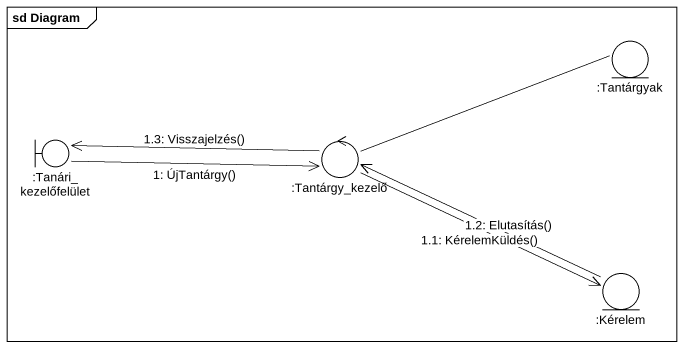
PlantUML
@startuml
mainframe sd Diagram
entity ":Tantárgyak" as Tantárgyak
boundary ":Tanári_kezelőfelület" as Tanári_kezelőfelület
control ":Tantárgy_kezelő" as Tantárgy_kezelő
entity ":Kérelem" as Kérelem
Tantárgy_kezelő -right- Tantárgyak
Tanári_kezelőfelület -right-> Tantárgy_kezelő : 1: ÚjTantárgy()
Tantárgy_kezelő -right-> Kérelem : 1.1: KérelemKüldés()
Kérelem -left-> Tantárgy_kezelő : 1.2: Elutasítás()
Tantárgy_kezelő -left-> Tanári_kezelőfelület : 1.3: Visszajelzés()
@enduml
